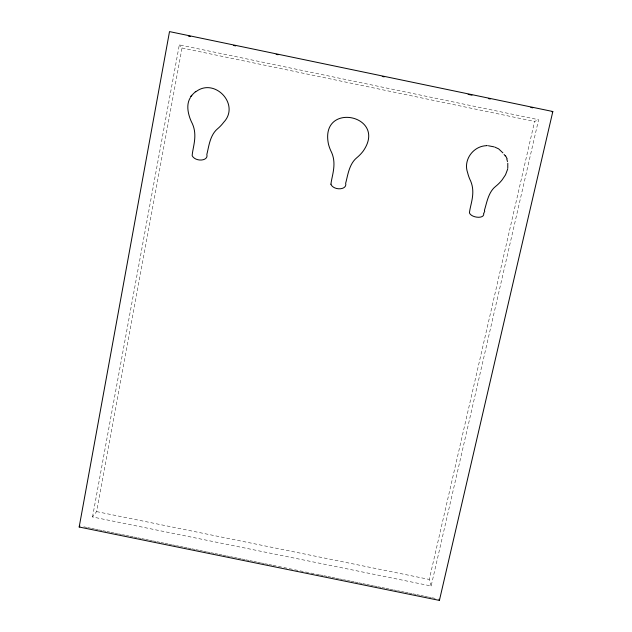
<?xml version="1.0" encoding="UTF-8"?>
<svg xmlns="http://www.w3.org/2000/svg" width="632" height="632" viewBox="0 0 632 632"><rect width="100%" height="100%" fill="white"/><g stroke="black" fill="none" stroke-linecap="round" stroke-linejoin="round"><path stroke-width="0.47" stroke-dasharray="3.16 2.37" d="M92.517 516.96L179.322 44.856L538.598 119.717L431.15 585.983L92.517 516.96L96.593 511.604L182.024 47.992L179.322 44.856M431.15 585.983L429.27 579.426L534.601 121.455L538.598 119.717M96.593 511.604L429.27 579.426M83.819 526.804L86.71 527.388M87.674 527.586L90.574 528.178M91.537 528.376L94.437 528.968M95.4 529.158L98.292 529.75M99.264 529.948L102.155 530.54M103.119 530.738L106.018 531.322M106.982 531.52L109.881 532.112M110.845 532.31L113.736 532.894M114.708 533.092L117.599 533.684M118.563 533.882L121.463 534.467M122.426 534.664L125.326 535.257M126.289 535.454L129.181 536.047M130.153 536.236L133.044 536.829M134.008 537.026L136.907 537.619M137.871 537.816L140.77 538.401M141.734 538.598L144.625 539.191M145.597 539.388L148.488 539.973M149.452 540.17L152.352 540.763M153.315 540.96L156.215 541.553M157.178 541.743L160.07 542.335M161.042 542.533L163.933 543.125M164.897 543.322L167.796 543.907M168.76 544.105L171.659 544.697M172.623 544.895L175.522 545.479M176.486 545.677L179.377 546.269M180.341 546.467L183.24 547.051M184.204 547.249L187.104 547.841M188.067 548.039L190.967 548.631M191.93 548.829L194.822 549.413M195.786 549.611L198.685 550.203M199.649 550.401L202.548 550.986M203.512 551.183L206.411 551.776M207.375 551.973L210.266 552.558M211.238 552.755L214.13 553.348M215.093 553.545L217.993 554.138M218.956 554.327L221.856 554.92M222.82 555.117L225.711 555.71M226.683 555.907L229.574 556.492M230.538 556.689L233.437 557.282M234.401 557.479L237.3 558.064M238.264 558.261L241.155 558.854M242.127 559.051L245.018 559.644M245.982 559.833L248.882 560.426M249.845 560.624L252.745 561.216M253.708 561.413L256.6 561.998M257.572 562.196L260.463 562.788M261.427 562.986L264.326 563.57M265.29 563.768L268.189 564.36M269.153 564.558L272.044 565.142M273.016 565.34L319.35 574.78M320.313 574.978L323.205 575.57M324.177 575.768L327.068 576.352M328.032 576.55L330.931 577.142M331.895 577.34L334.794 577.924M335.758 578.122L338.649 578.715M339.621 578.912L342.512 579.505M343.476 579.694L346.375 580.287M347.339 580.484L350.239 581.077M351.202 581.274L354.102 581.859M355.065 582.056L357.957 582.649M358.921 582.846L361.82 583.431M362.784 583.628L365.683 584.221M366.647 584.418L369.546 585.011M370.51 585.2L373.401 585.793M374.365 585.99L377.264 586.583M378.228 586.78L381.128 587.365M382.091 587.562L384.991 588.155M385.955 588.353L388.846 588.937M389.818 589.135L392.709 589.727M393.673 589.925L396.572 590.509M397.536 590.707L400.435 591.299M401.399 591.497L404.29 592.089M405.262 592.279L408.154 592.871M409.117 593.069L412.017 593.661M412.98 593.859L415.88 594.443M416.844 594.641L419.735 595.233M420.707 595.431L423.598 596.016M424.562 596.213L427.461 596.806M428.425 597.003L431.324 597.596M432.288 597.785L435.179 598.378M182.024 47.992L534.601 121.455"/><path stroke-width="0.95" d="M507.78 168.215L507.796 163.238M79.174 527.017L169.51 31.6L552.826 111.516L439.414 600.4L79.174 527.017L79.956 526.014M507.701 169.028L505.513 174.835L502.156 179.851A40.432 39.476 -59.2 0 1 495.693 186.353C488.141 192.136 486.577 203.915 484.404 210.353M190.398 97.549C187.032 102.763 187.396 109.344 188.984 115.095A40.511 39.587 79.3 0 0 192.357 123.659C197.808 135.84 192.657 147.319 192.168 155.741C195.501 162.108 208.805 161.192 206.838 154.437C208.671 147.817 209.642 135.43 217.463 128.873A40.638 39.587 75.6 0 0 223.689 122.308C240.531 104.525 214.477 77.017 195.659 91.901M190.801 96.807L191.867 95.495M190.745 96.325L195.636 91.49M483.843 213.142L484.752 211.262L484.412 210.63M552.052 111.856L552.826 111.516M486.174 145.7C473.068 146.269 463.058 160.101 467.625 172.678A40.432 39.358 -55.6 0 0 470.714 181.163C475.762 193.4 470.2 204.61 469.442 212.937C471.464 217.961 484.523 219.178 483.741 213.608M486.498 145.621L487.375 145.652M488.418 145.771L494.027 146.853M188.368 36.04L190.295 36.443M233.706 45.488L235.633 45.891M276.152 54.336L278.08 54.739M382.265 76.464L384.193 76.867M468.122 94.358L471.986 95.163M488.378 98.584L490.313 98.987M530.825 107.432L532.76 107.835M494.809 147.098L498.632 148.852L502.906 152.881M504.075 154.429L505.237 155.978M505.489 155.622L507.117 158.758M439.043 599.168L439.414 600.4M506.817 159.145L507.504 161.587M330.955 184.173L330.947 184.52C334.281 190.88 347.489 189.94 345.657 183.225C347.608 176.62 348.825 164.257 356.725 157.795A40.385 39.674 -83.2 0 0 363.068 151.261C388.451 115.142 319.516 100.804 328.45 144.072A40.33 39.611 -76 0 0 331.682 152.596C336.832 164.486 331.729 176.138 330.955 184.173"/></g></svg>
